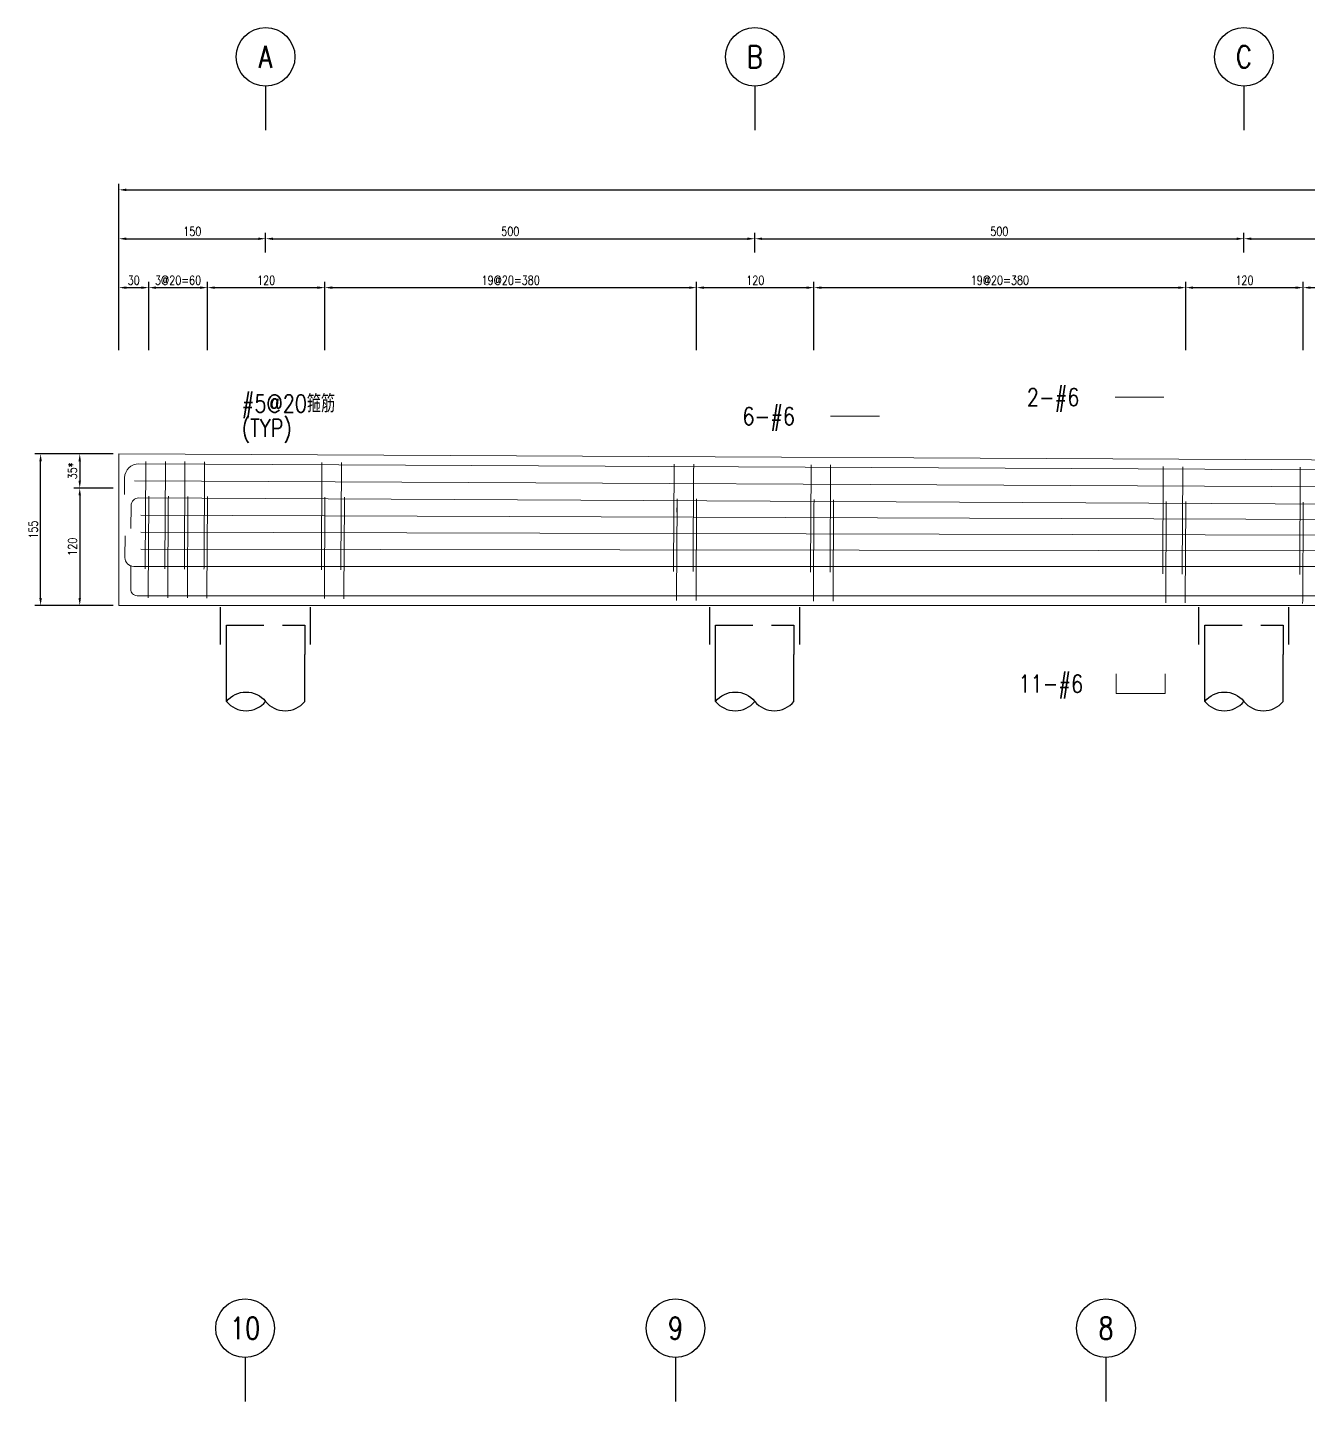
# Model space of a CAD drawing. Extents: x -4754 to 4976, y -19960 to 3841.
# Drawn here: x -359 to 951, y -12514 to -11109 of the extents above; entities that cross this region are included whole.
import ezdxf
from ezdxf.enums import TextEntityAlignment as Align

# ---------------------------------------------------------------- set-up
doc = ezdxf.new("R2010")
doc.units = 0
doc.header["$LTSCALE"] = 3
doc.linetypes.add('DASHED', pattern=[19.05, 12.7, -6.35])
doc.layers.get('0').update_dxf_attribs({"linetype": 'CONTINUOUS'})
doc.layers.add('HB_0', color=7, linetype='CONTINUOUS', transparency=0.5)
for name, color, linetype in [('HB_DIM', 1, 'CONTINUOUS'), ('HB_TXT_CTEXT', 2, 'CONTINUOUS'), ('鋼筋', 3, 'CONTINUOUS')]:
    doc.layers.add(name, color=color, linetype=linetype)
doc.styles.get("Standard").update_dxf_attribs({"font": 'ROMANS.shx', "width": 0.8, "bigfont": 'chineset.shx'})
doc.dimstyles.new('30', dxfattribs={"dimscale": 3, "dimtxt": 3, "dimasz": 2.5, "dimexe": 2, "dimexo": 2, "dimgap": 1, "dimtad": 1, "dimdsep": 46, "dimtxsty": 'Standard', "dimcen": 0, "dimclrd": 256, "dimclre": 256, "dimclrt": 2, "dimadec": 0, "dimazin": 0, "dimtfac": 1, "dimtix": 1, "dimtmove": 2, "dimatfit": 3, "dimfxl": 1, "dimtolj": 1, "dimtzin": 0, "dimarcsym": 0})

# ---------------------------------------------------------------- blocks, each defined once
blk = doc.blocks.new('pile_vertical')
at = {"color": 252, "linetype": 'DASHED'}
for p, q in [((-46, -40), (-46, 0)), ((46, -40), (46, 0))]:
    blk.add_line(p, q, dxfattribs=at)
at = {"linetype": 'Continuous'}
for p, q in [((-40, -98.1), (-40, -50)), ((40, -98.1), (40, -50))]:
    blk.add_line(p, q, dxfattribs=at)
at = {"color": 252, "linetype": 'DASHED'}
blk.add_lwpolyline([(-40, -50), (-40, -20), (40, -20), (40, -50)], dxfattribs=at)
at = {"linetype": 'Continuous'}
for points in [[(-40, -98.1, -0.48), (0, -98.1, 0.48), (40, -98.1, 0.48)], [(-40, -98.1, 0.48), (0, -98.1, 0.48)]]:
    blk.add_lwpolyline(points, format="xyb", dxfattribs=at)
blk = doc.blocks.new('line_guide')
at = {"color": 4, "linetype": 'Continuous'}
blk.add_line((0, 0), (0, -45), dxfattribs=at)
blk.add_circle((0, 30), 30, dxfattribs=at)
at = {"color": 4, "linetype": 'Continuous', "width": 0.8}
blk.add_attdef('A', text='', height=22.5, dxfattribs=at).set_placement((0, 30), align=Align.MIDDLE)
blk = doc.blocks.new('*D291')
at = {"layer": 'HB_DIM', "linetype": 'Continuous', "lineweight": -2}
for p, q in [((-271.4, -11544.8), (-311.4, -11544.8)), ((-305.4, -11552.3), (-305.4, -11572.3)), ((-271.4, -11579.8), (-311.4, -11579.8))]:
    blk.add_line(p, q, dxfattribs=at)
at = {"layer": 'HB_DIM'}
for points in [[(-304.2, -11552.3), (-306.7, -11552.3), (-305.4, -11544.8)], [(-306.7, -11572.3), (-304.2, -11572.3), (-305.4, -11579.8)]]:
    blk.add_solid(points, dxfattribs=at)
at = {"layer": 'HB_DIM', "color": 2, "linetype": 'Continuous', "insert": (-312.9, -11562.3), "char_height": 9, "attachment_point": 5, "rotation": 90}
blk.add_mtext('\\A1;35*', dxfattribs=at)
blk = doc.blocks.new('*D292')
at = {"layer": 'HB_DIM', "linetype": 'Continuous', "lineweight": -2}
for p, q in [((-271.4, -11579.8), (-311.4, -11579.8)), ((-305.4, -11587.3), (-305.4, -11692.3)), ((-271.4, -11699.8), (-311.4, -11699.8))]:
    blk.add_line(p, q, dxfattribs=at)
at = {"layer": 'HB_DIM'}
for points in [[(-304.2, -11587.3), (-306.7, -11587.3), (-305.4, -11579.8)], [(-306.7, -11692.3), (-304.2, -11692.3), (-305.4, -11699.8)]]:
    blk.add_solid(points, dxfattribs=at)
at = {"layer": 'HB_DIM', "color": 2, "linetype": 'Continuous', "insert": (-312.9, -11639.8), "char_height": 9, "attachment_point": 5, "rotation": 90}
blk.add_mtext('\\A1;120', dxfattribs=at)
blk = doc.blocks.new('*D293')
at = {"layer": 'HB_DIM', "linetype": 'Continuous', "lineweight": -2}
for p, q in [((-265.4, -11438.8), (-265.4, -11368.8)), ((-257.9, -11374.8), (-242.4, -11374.8)), ((-234.9, -11438.8), (-234.9, -11368.8))]:
    blk.add_line(p, q, dxfattribs=at)
at = {"layer": 'HB_DIM'}
for points in [[(-257.9, -11373.6), (-257.9, -11376.1), (-265.4, -11374.8)], [(-242.4, -11376.1), (-242.4, -11373.6), (-234.9, -11374.8)]]:
    blk.add_solid(points, dxfattribs=at)
at = {"layer": 'HB_DIM', "color": 2, "linetype": 'Continuous', "insert": (-250.2, -11367.3), "char_height": 9, "attachment_point": 5, "rotation": 0}
blk.add_mtext('\\A1;30', dxfattribs=at)
blk = doc.blocks.new('*D294')
at = {"layer": 'HB_DIM', "linetype": 'Continuous', "lineweight": -2}
for p, q in [((-234.9, -11438.8), (-234.9, -11368.8)), ((-227.4, -11374.8), (-182.4, -11374.8)), ((-174.9, -11438.8), (-174.9, -11368.8))]:
    blk.add_line(p, q, dxfattribs=at)
at = {"layer": 'HB_DIM'}
for points in [[(-227.4, -11373.6), (-227.4, -11376.1), (-234.9, -11374.8)], [(-182.4, -11376.1), (-182.4, -11373.6), (-174.9, -11374.8)]]:
    blk.add_solid(points, dxfattribs=at)
at = {"layer": 'HB_DIM', "color": 2, "linetype": 'Continuous', "insert": (-204.9, -11367.3), "char_height": 9, "attachment_point": 5, "rotation": 0}
blk.add_mtext('\\A1;3@20=60', dxfattribs=at)
blk = doc.blocks.new('*D295')
at = {"layer": 'HB_DIM', "linetype": 'Continuous', "lineweight": -2}
for p, q in [((-174.9, -11438.8), (-174.9, -11368.8)), ((-167.4, -11374.8), (-62.4, -11374.8)), ((-54.9, -11438.8), (-54.9, -11368.8))]:
    blk.add_line(p, q, dxfattribs=at)
at = {"layer": 'HB_DIM'}
for points in [[(-167.4, -11373.6), (-167.4, -11376.1), (-174.9, -11374.8)], [(-62.4, -11376.1), (-62.4, -11373.6), (-54.9, -11374.8)]]:
    blk.add_solid(points, dxfattribs=at)
at = {"layer": 'HB_DIM', "color": 2, "linetype": 'Continuous', "insert": (-114.9, -11367.3), "char_height": 9, "attachment_point": 5, "rotation": 0}
blk.add_mtext('\\A1;120', dxfattribs=at)
blk = doc.blocks.new('*D296')
at = {"layer": 'HB_DIM', "linetype": 'Continuous', "lineweight": -2}
for p, q in [((-54.9, -11438.8), (-54.9, -11368.8)), ((-47.4, -11374.8), (317.6, -11374.8)), ((325.1, -11438.8), (325.1, -11368.8))]:
    blk.add_line(p, q, dxfattribs=at)
at = {"layer": 'HB_DIM'}
for points in [[(-47.4, -11373.6), (-47.4, -11376.1), (-54.9, -11374.8)], [(317.6, -11376.1), (317.6, -11373.6), (325.1, -11374.8)]]:
    blk.add_solid(points, dxfattribs=at)
at = {"layer": 'HB_DIM', "color": 2, "linetype": 'Continuous', "insert": (135.1, -11367.3), "char_height": 9, "attachment_point": 5, "rotation": 0}
blk.add_mtext('\\A1;19@20=380', dxfattribs=at)
blk = doc.blocks.new('*D297')
at = {"layer": 'HB_DIM', "linetype": 'Continuous', "lineweight": -2}
for p, q in [((325.1, -11438.8), (325.1, -11368.8)), ((332.6, -11374.8), (437.6, -11374.8)), ((445.1, -11438.8), (445.1, -11368.8))]:
    blk.add_line(p, q, dxfattribs=at)
at = {"layer": 'HB_DIM'}
for points in [[(332.6, -11373.6), (332.6, -11376.1), (325.1, -11374.8)], [(437.6, -11376.1), (437.6, -11373.6), (445.1, -11374.8)]]:
    blk.add_solid(points, dxfattribs=at)
at = {"layer": 'HB_DIM', "color": 2, "linetype": 'Continuous', "insert": (385.1, -11367.3), "char_height": 9, "attachment_point": 5, "rotation": 0}
blk.add_mtext('\\A1;120', dxfattribs=at)
blk = doc.blocks.new('*D298')
at = {"layer": 'HB_DIM', "linetype": 'Continuous', "lineweight": -2}
for p, q in [((445.1, -11438.8), (445.1, -11368.8)), ((452.6, -11374.8), (817.6, -11374.8)), ((825.1, -11438.8), (825.1, -11368.8))]:
    blk.add_line(p, q, dxfattribs=at)
at = {"layer": 'HB_DIM'}
for points in [[(452.6, -11373.6), (452.6, -11376.1), (445.1, -11374.8)], [(817.6, -11376.1), (817.6, -11373.6), (825.1, -11374.8)]]:
    blk.add_solid(points, dxfattribs=at)
at = {"layer": 'HB_DIM', "color": 2, "linetype": 'Continuous', "insert": (635.1, -11367.3), "char_height": 9, "attachment_point": 5, "rotation": 0}
blk.add_mtext('\\A1;19@20=380', dxfattribs=at)
blk = doc.blocks.new('*D299')
at = {"layer": 'HB_DIM', "linetype": 'Continuous', "lineweight": -2}
for p, q in [((825.1, -11438.8), (825.1, -11368.8)), ((832.6, -11374.8), (937.6, -11374.8)), ((945.1, -11438.8), (945.1, -11368.8))]:
    blk.add_line(p, q, dxfattribs=at)
at = {"layer": 'HB_DIM'}
for points in [[(832.6, -11373.6), (832.6, -11376.1), (825.1, -11374.8)], [(937.6, -11376.1), (937.6, -11373.6), (945.1, -11374.8)]]:
    blk.add_solid(points, dxfattribs=at)
at = {"layer": 'HB_DIM', "color": 2, "linetype": 'Continuous', "insert": (885.1, -11367.3), "char_height": 9, "attachment_point": 5, "rotation": 0}
blk.add_mtext('\\A1;120', dxfattribs=at)
blk = doc.blocks.new('*D300')
at = {"layer": 'HB_DIM', "linetype": 'Continuous', "lineweight": -2}
for p, q in [((945.1, -11438.8), (945.1, -11368.8)), ((952.6, -11374.8), (1317.5, -11374.8)), ((1325, -11438.8), (1325, -11368.8))]:
    blk.add_line(p, q, dxfattribs=at)
at = {"layer": 'HB_DIM'}
for points in [[(952.6, -11373.6), (952.6, -11376.1), (945.1, -11374.8)], [(1317.5, -11376.1), (1317.5, -11373.6), (1325, -11374.8)]]:
    blk.add_solid(points, dxfattribs=at)
at = {"layer": 'HB_DIM', "color": 2, "linetype": 'Continuous', "insert": (1135.1, -11367.3), "char_height": 9, "attachment_point": 5, "rotation": 0}
blk.add_mtext('\\A1;19@20=380', dxfattribs=at)
blk = doc.blocks.new('*D308')
at = {"layer": 'HB_DIM', "linetype": 'Continuous', "lineweight": -2}
for p, q in [((-265.4, -11438.8), (-265.4, -11268.8)), ((-257.9, -11274.8), (2707.1, -11274.8)), ((2714.6, -11453.8), (2714.6, -11268.8))]:
    blk.add_line(p, q, dxfattribs=at)
at = {"layer": 'HB_DIM'}
for points in [[(-257.9, -11273.6), (-257.9, -11276.1), (-265.4, -11274.8)], [(2707.1, -11276.1), (2707.1, -11273.6), (2714.6, -11274.8)]]:
    blk.add_solid(points, dxfattribs=at)
at = {"layer": 'HB_DIM', "color": 2, "linetype": 'Continuous', "insert": (1224.6, -11267.3), "char_height": 9, "attachment_point": 5, "rotation": 0}
blk.add_mtext('\\A1;2980', dxfattribs=at)
blk = doc.blocks.new('*D309')
at = {"layer": 'HB_DIM', "linetype": 'Continuous', "lineweight": -2}
for p, q in [((-265.4, -11438.8), (-265.4, -11318.8)), ((-115.4, -11338.8), (-115.4, -11318.8)), ((-257.9, -11324.8), (-122.9, -11324.8))]:
    blk.add_line(p, q, dxfattribs=at)
at = {"layer": 'HB_DIM'}
for points in [[(-257.9, -11323.6), (-257.9, -11326.1), (-265.4, -11324.8)], [(-122.9, -11326.1), (-122.9, -11323.6), (-115.4, -11324.8)]]:
    blk.add_solid(points, dxfattribs=at)
at = {"layer": 'HB_DIM', "color": 2, "linetype": 'Continuous', "insert": (-190.4, -11317.3), "char_height": 9, "attachment_point": 5, "rotation": 0}
blk.add_mtext('\\A1;150', dxfattribs=at)
blk = doc.blocks.new('*D310')
at = {"layer": 'HB_DIM', "linetype": 'Continuous', "lineweight": -2}
for p, q in [((-115.4, -11338.8), (-115.4, -11318.8)), ((384.6, -11338.8), (384.6, -11318.8)), ((-107.9, -11324.8), (377.1, -11324.8))]:
    blk.add_line(p, q, dxfattribs=at)
at = {"layer": 'HB_DIM'}
for points in [[(-107.9, -11323.6), (-107.9, -11326.1), (-115.4, -11324.8)], [(377.1, -11326.1), (377.1, -11323.6), (384.6, -11324.8)]]:
    blk.add_solid(points, dxfattribs=at)
at = {"layer": 'HB_DIM', "color": 2, "linetype": 'Continuous', "insert": (134.6, -11317.3), "char_height": 9, "attachment_point": 5, "rotation": 0}
blk.add_mtext('\\A1;500', dxfattribs=at)
blk = doc.blocks.new('*D311')
at = {"layer": 'HB_DIM', "linetype": 'Continuous', "lineweight": -2}
for p, q in [((384.6, -11338.8), (384.6, -11318.8)), ((884.6, -11338.8), (884.6, -11318.8)), ((392.1, -11324.8), (877.1, -11324.8))]:
    blk.add_line(p, q, dxfattribs=at)
at = {"layer": 'HB_DIM'}
for points in [[(392.1, -11323.6), (392.1, -11326.1), (384.6, -11324.8)], [(877.1, -11326.1), (877.1, -11323.6), (884.6, -11324.8)]]:
    blk.add_solid(points, dxfattribs=at)
at = {"layer": 'HB_DIM', "color": 2, "linetype": 'Continuous', "insert": (634.6, -11317.3), "char_height": 9, "attachment_point": 5, "rotation": 0}
blk.add_mtext('\\A1;500', dxfattribs=at)
blk = doc.blocks.new('*D312')
at = {"layer": 'HB_DIM', "linetype": 'Continuous', "lineweight": -2}
for p, q in [((884.6, -11338.8), (884.6, -11318.8)), ((1384.6, -11338.8), (1384.6, -11318.8)), ((892.1, -11324.8), (1377.1, -11324.8))]:
    blk.add_line(p, q, dxfattribs=at)
at = {"layer": 'HB_DIM'}
for points in [[(892.1, -11323.6), (892.1, -11326.1), (884.6, -11324.8)], [(1377.1, -11326.1), (1377.1, -11323.6), (1384.6, -11324.8)]]:
    blk.add_solid(points, dxfattribs=at)
at = {"layer": 'HB_DIM', "color": 2, "linetype": 'Continuous', "insert": (1134.6, -11317.3), "char_height": 9, "attachment_point": 5, "rotation": 0}
blk.add_mtext('\\A1;500', dxfattribs=at)
blk = doc.blocks.new('*D316')
at = {"layer": 'HB_DIM', "linetype": 'Continuous', "lineweight": -2}
for p, q in [((-281.4, -11544.8), (-351.4, -11544.8)), ((-345.4, -11692.3), (-345.4, -11552.3)), ((-281.4, -11699.8), (-351.4, -11699.8))]:
    blk.add_line(p, q, dxfattribs=at)
at = {"layer": 'HB_DIM'}
for points in [[(-344.2, -11552.3), (-346.7, -11552.3), (-345.4, -11544.8)], [(-346.7, -11692.3), (-344.2, -11692.3), (-345.4, -11699.8)]]:
    blk.add_solid(points, dxfattribs=at)
at = {"layer": 'HB_DIM', "color": 2, "linetype": 'Continuous', "insert": (-352.9, -11622.3), "char_height": 9, "attachment_point": 5, "rotation": 90}
blk.add_mtext('\\A1;155', dxfattribs=at)

msp = doc.modelspace()

# ---------------------------------------------------------------- linework, layer by layer
at = {"layer": 'HB_0', "lineweight": 5}
msp.add_lwpolyline([(-265.427, -11699.802), (-265.427, -11544.802), (2714.573, -11559.802), (2714.573, -11699.802), (-265.427, -11699.802)], dxfattribs=at)
at = {"layer": 'HB_DIM', "color": 1, "linetype": 'Continuous'}
for points in [[(-217.869, -11553.404, 0, 1.25, 0), (-207.869, -11543.404, 0, 0, 0), (-157.869, -11493.404, 0, 0, 0), (-139.869, -11493.404, 0, 0, 0)], [(-214.868, -11588.951, 0, 1.25, 0), (-207.193, -11576.085, 0, 0, 0), (-157.869, -11493.404, 0, 0, 0), (-139.869, -11493.404, 0, 0, 0)], [(634.835, -11576.833, 0, 1.25, 0), (634.835, -11561.833, 0, 0, 0), (634.835, -11486.833, 0, 0, 0), (652.835, -11486.833, 0, 0, 0)], [(344.142, -11626.359, 0, 1.25, 0), (344.142, -11611.359, 0, 0, 0), (344.142, -11506.359, 0, 0, 0), (362.142, -11506.359, 0, 0, 0)], [(344.142, -11643.104, 0, 1.25, 0), (344.142, -11628.104, 0, 0, 0), (344.142, -11506.359, 0, 0, 0), (362.142, -11506.359, 0, 0, 0)], [(344.142, -11609.614, 0, 1.25, 0), (344.142, -11594.614, 0, 0, 0), (344.142, -11506.359, 0, 0, 0), (362.142, -11506.359, 0, 0, 0)], [(931.051, -11595.823, 0, 1.25, 0), (931.051, -11580.823, 0, 0, 0), (931.051, -11505.823, 0, 0, 0), (949.051, -11505.823, 0, 0, 0)], [(929.798, -11659.808, 0, 1.25, 0), (929.798, -11674.808, 0, 0, 0), (929.798, -11749.808, 0, 0, 0), (947.798, -11749.808, 0, 0, 0)], [(636.132, -11689.826, 0, 1.25, 0), (636.132, -11704.826, 0, 0, 0), (636.132, -11779.826, 0, 0, 0), (654.132, -11779.826, 0, 0, 0)]]:
    msp.add_lwpolyline(points, format="xyseb", dxfattribs=at)
at = {"layer": 'HB_TXT_CTEXT', "lineweight": 5}
for p, q in [((752.835, -11486.833, -72), (802.835, -11486.833, -72)), ((462.142, -11506.359, 84), (512.142, -11506.359, 84))]:
    msp.add_line(p, q, dxfattribs=at)
msp.add_polyline3d([(754.132, -11769.826, -84), (754.132, -11789.826, -84), (804.132, -11789.826, -84), (804.132, -11769.826, -84)], dxfattribs=at)
at = {"layer": '鋼筋', "lineweight": 5}
for p, q in [((-244.987, -11554.905, -72), (2694.033, -11569.698, -72)), ((-244.987, -11554.905, -56.4), (2694.033, -11569.698, -56.4)), ((-244.987, -11554.905, -40.8), (2694.033, -11569.698, -40.8)), ((-244.987, -11554.905, -25.2), (2694.033, -11569.698, -25.2)), ((-244.987, -11554.905, -9.6), (2694.033, -11569.698, -9.6)), ((-244.987, -11554.905, 6), (2694.033, -11569.698, 6)), ((-244.987, -11554.905, 21.6), (2694.033, -11569.698, 21.6)), ((-244.987, -11554.905, 37.2), (2694.033, -11569.698, 37.2)), ((-244.987, -11554.905, 52.8), (2694.033, -11569.698, 52.8)), ((-244.987, -11554.905, 68.4), (2694.033, -11569.698, 68.4)), ((-244.987, -11554.905, 84), (2694.033, -11569.698, 84)), ((-237.885, -11556.538, 80.405), (-238.398, -11658.398, 80.405)), ((-238.398, -11658.398, -80.405), (-237.885, -11556.538, -80.405)), ((-237.933, -11566.078, 72.455), (-237.885, -11556.538, 72.455)), ((-237.885, -11556.538, -72.455), (-237.933, -11566.078, -72.455)), ((-217.885, -11556.639, 80.405), (-218.398, -11658.498, 80.405)), ((-218.398, -11658.498, -80.405), (-217.885, -11556.639, -80.405)), ((-217.933, -11566.179, 72.455), (-217.885, -11556.639, 72.455)), ((-217.885, -11556.639, -72.455), (-217.933, -11566.179, -72.455)), ((-197.886, -11556.74, 80.405), (-198.398, -11658.599, 80.405)), ((-198.398, -11658.599, -80.405), (-197.886, -11556.74, -80.405)), ((-197.934, -11566.28, 72.455), (-197.886, -11556.74, 72.455)), ((-197.886, -11556.74, -72.455), (-197.934, -11566.28, -72.455)), ((-177.886, -11556.84, 80.405), (-178.399, -11658.7, 80.405)), ((-178.399, -11658.7, -80.405), (-177.886, -11556.84, -80.405)), ((-177.934, -11566.38, 72.455), (-177.886, -11556.84, 72.455)), ((-177.886, -11556.84, -72.455), (-177.934, -11566.38, -72.455)), ((-57.887, -11557.444, 80.405), (-58.4, -11659.304, 80.405)), ((-58.4, -11659.304, -80.405), (-57.887, -11557.444, -80.405)), ((-57.935, -11566.984, 72.455), (-57.887, -11557.444, 72.455)), ((-57.887, -11557.444, -72.455), (-57.935, -11566.984, -72.455)), ((-37.888, -11557.545, 80.405), (-38.4, -11659.404, 80.405)), ((-38.4, -11659.404, -80.405), (-37.888, -11557.545, -80.405)), ((-37.936, -11567.085, 72.455), (-37.888, -11557.545, 72.455)), ((-37.888, -11557.545, -72.455), (-37.936, -11567.085, -72.455)), ((302.108, -11559.257, 80.405), (301.595, -11661.116, 80.405)), ((301.595, -11661.116, -80.405), (302.108, -11559.257, -80.405)), ((302.06, -11568.796, 72.455), (302.108, -11559.257, 72.455)), ((302.108, -11559.257, -72.455), (302.06, -11568.796, -72.455)), ((322.108, -11559.357, 80.405), (321.595, -11661.217, 80.405)), ((321.595, -11661.217, -80.405), (322.108, -11559.357, -80.405)), ((322.06, -11568.897, 72.455), (322.108, -11559.357, 72.455)), ((322.108, -11559.357, -72.455), (322.06, -11568.897, -72.455)), ((442.106, -11559.961, 80.405), (441.594, -11661.821, 80.405)), ((441.594, -11661.821, -80.405), (442.106, -11559.961, -80.405)), ((442.058, -11569.501, 72.455), (442.106, -11559.961, 72.455)), ((442.106, -11559.961, -72.455), (442.058, -11569.501, -72.455)), ((462.106, -11560.062, 80.405), (461.593, -11661.921, 80.405)), ((461.593, -11661.921, -80.405), (462.106, -11560.062, -80.405)), ((462.058, -11569.602, 72.455), (462.106, -11560.062, 72.455)), ((462.106, -11560.062, -72.455), (462.058, -11569.602, -72.455)), ((802.102, -11561.773, 80.405), (801.589, -11663.633, 80.405)), ((801.589, -11663.633, -80.405), (802.102, -11561.773, -80.405)), ((802.054, -11571.313, 72.455), (802.102, -11561.773, 72.455)), ((802.102, -11561.773, -72.455), (802.054, -11571.313, -72.455)), ((822.101, -11561.874, 80.405), (821.589, -11663.733, 80.405)), ((821.589, -11663.733, -80.405), (822.101, -11561.874, -80.405)), ((822.053, -11571.414, 72.455), (822.101, -11561.874, 72.455)), ((822.101, -11561.874, -72.455), (822.053, -11571.414, -72.455)), ((942.1, -11562.478, 80.405), (941.587, -11664.337, 80.405)), ((941.587, -11664.337, -80.405), (942.1, -11562.478, -80.405)), ((942.052, -11572.018, 72.455), (942.1, -11562.478, 72.455)), ((942.1, -11562.478, -72.455), (942.052, -11572.018, -72.455)), ((-259.636, -11586.441, -72), (-259.55, -11569.321, -72)), ((-259.636, -11586.441, -56.4), (-259.55, -11569.321, -56.4)), ((-259.636, -11586.441, -40.8), (-259.55, -11569.321, -40.8)), ((-259.636, -11586.441, -25.2), (-259.55, -11569.321, -25.2)), ((-259.636, -11586.441, -9.6), (-259.55, -11569.321, -9.6)), ((-259.636, -11586.441, 6), (-259.55, -11569.321, 6)), ((-259.636, -11586.441, 21.6), (-259.55, -11569.321, 21.6)), ((-259.636, -11586.441, 37.2), (-259.55, -11569.321, 37.2)), ((-259.636, -11586.441, 52.8), (-259.55, -11569.321, 52.8)), ((-259.636, -11586.441, 68.4), (-259.55, -11569.321, 68.4)), ((-259.636, -11586.441, 84), (-259.55, -11569.321, 84)), ((-249.565, -11572.382, -72), (2698.435, -11587.221, -72)), ((-249.565, -11572.382, 84), (2698.435, -11587.221, 84)), ((-245.103, -11589.902, -84), (2695.282, -11604.703, -84)), ((-245.103, -11589.902, -67.2), (2695.282, -11604.703, -67.2)), ((-245.103, -11589.902, -50.4), (2695.282, -11604.703, -50.4)), ((-245.103, -11589.902, -33.6), (2695.282, -11604.703, -33.6)), ((-245.103, -11589.902, -16.8), (2695.282, -11604.703, -16.8)), ((-245.103, -11589.902), (2695.282, -11604.703)), ((-245.103, -11589.902, 16.8), (2695.282, -11604.703, 16.8)), ((-245.103, -11589.902, 33.6), (2695.282, -11604.703, 33.6)), ((-245.103, -11589.902, 50.4), (2695.282, -11604.703, 50.4)), ((-245.103, -11589.902, 67.2), (2695.282, -11604.703, 67.2)), ((-245.103, -11589.902, 84), (2695.282, -11604.703, 84)), ((-253.03, -11620.973, -84), (-252.912, -11597.633, -84)), ((-253.03, -11620.973, -67.2), (-252.912, -11597.633, -67.2)), ((-253.03, -11620.973, -50.4), (-252.912, -11597.633, -50.4)), ((-253.03, -11620.973, -33.6), (-252.912, -11597.633, -33.6)), ((-253.03, -11620.973, -16.8), (-252.912, -11597.633, -16.8)), ((-253.03, -11620.973), (-252.912, -11597.633)), ((-253.03, -11620.973, 16.8), (-252.912, -11597.633, 16.8)), ((-253.03, -11620.973, 33.6), (-252.912, -11597.633, 33.6)), ((-253.03, -11620.973, 50.4), (-252.912, -11597.633, 50.4)), ((-253.03, -11620.973, 67.2), (-252.912, -11597.633, 67.2)), ((-253.03, -11620.973, 84), (-252.912, -11597.633, 84)), ((-234.884, -11592.086, 85.905), (-235.367, -11687.943, 85.905)), ((-235.367, -11687.943, -85.905), (-234.884, -11592.086, -85.905)), ((-234.932, -11601.626, 77.955), (-234.884, -11592.086, 77.955)), ((-234.884, -11592.086, -77.955), (-234.932, -11601.626, -77.955)), ((-214.884, -11592.186, 85.905), (-215.367, -11688.044, 85.905)), ((-215.367, -11688.044, -85.905), (-214.884, -11592.186, -85.905)), ((-214.932, -11601.726, 77.955), (-214.884, -11592.186, 77.955)), ((-214.884, -11592.186, -77.955), (-214.932, -11601.726, -77.955)), ((-194.885, -11592.287, 85.905), (-195.367, -11688.145, 85.905)), ((-195.367, -11688.145, -85.905), (-194.885, -11592.287, -85.905)), ((-194.933, -11601.827, 77.955), (-194.885, -11592.287, 77.955)), ((-194.885, -11592.287, -77.955), (-194.933, -11601.827, -77.955)), ((-174.885, -11592.388, 85.905), (-175.367, -11688.245, 85.905)), ((-175.367, -11688.245, -85.905), (-174.885, -11592.388, -85.905)), ((-174.933, -11601.928, 77.955), (-174.885, -11592.388, 77.955)), ((-174.885, -11592.388, -77.955), (-174.933, -11601.928, -77.955)), ((-54.886, -11592.992, 85.905), (-55.369, -11688.849, 85.905)), ((-55.369, -11688.849, -85.905), (-54.886, -11592.992, -85.905)), ((-54.934, -11602.532, 77.955), (-54.886, -11592.992, 77.955)), ((-54.886, -11592.992, -77.955), (-54.934, -11602.532, -77.955)), ((-34.887, -11593.092, 85.905), (-35.369, -11688.95, 85.905)), ((-35.369, -11688.95, -85.905), (-34.887, -11593.092, -85.905)), ((-34.935, -11602.632, 77.955), (-34.887, -11593.092, 77.955)), ((-34.887, -11593.092, -77.955), (-34.935, -11602.632, -77.955)), ((305.109, -11594.804, 85.905), (304.627, -11690.661, 85.905)), ((304.627, -11690.661, -85.905), (305.109, -11594.804, -85.905)), ((305.061, -11604.344, 77.955), (305.109, -11594.804, 77.955)), ((305.109, -11594.804, -77.955), (305.061, -11604.344, -77.955)), ((325.109, -11594.904, 85.905), (324.626, -11690.762, 85.905)), ((324.626, -11690.762, -85.905), (325.109, -11594.904, -85.905)), ((325.061, -11604.444, 77.955), (325.109, -11594.904, 77.955)), ((325.109, -11594.904, -77.955), (325.061, -11604.444, -77.955)), ((445.107, -11595.508, 85.905), (444.625, -11691.366, 85.905)), ((444.625, -11691.366, -85.905), (445.107, -11595.508, -85.905)), ((445.059, -11605.048, 77.955), (445.107, -11595.508, 77.955)), ((445.107, -11595.508, -77.955), (445.059, -11605.048, -77.955)), ((465.107, -11595.609, 85.905), (464.625, -11691.467, 85.905)), ((464.625, -11691.467, -85.905), (465.107, -11595.609, -85.905)), ((465.059, -11605.149, 77.955), (465.107, -11595.609, 77.955)), ((465.107, -11595.609, -77.955), (465.059, -11605.149, -77.955)), ((805.103, -11597.321, 85.905), (804.62, -11693.178, 85.905)), ((804.62, -11693.178, -85.905), (805.103, -11597.321, -85.905)), ((805.055, -11606.86, 77.955), (805.103, -11597.321, 77.955)), ((805.103, -11597.321, -77.955), (805.055, -11606.86, -77.955)), ((825.103, -11597.421, 85.905), (824.62, -11693.279, 85.905)), ((824.62, -11693.279, -85.905), (825.103, -11597.421, -85.905)), ((825.055, -11606.961, 77.955), (825.103, -11597.421, 77.955)), ((825.103, -11597.421, -77.955), (825.055, -11606.961, -77.955)), ((945.101, -11598.025, 85.905), (944.619, -11693.883, 85.905)), ((944.619, -11693.883, -85.905), (945.101, -11598.025, -85.905)), ((945.053, -11607.565, 77.955), (945.101, -11598.025, 77.955)), ((945.101, -11598.025, -77.955), (945.053, -11607.565, -77.955)), ((-242.961, -11607.406, -84), (2692.983, -11618.449, -84)), ((-242.961, -11607.406, 84), (2692.983, -11618.449, 84)), ((-259.068, -11628.563, -84), (-259.18, -11650.897, -84)), ((-259.068, -11628.563, -67.2), (-259.18, -11650.897, -67.2)), ((-259.068, -11628.563, -50.4), (-259.18, -11650.897, -50.4)), ((-259.068, -11628.563, -33.6), (-259.18, -11650.897, -33.6)), ((-259.068, -11628.563, -16.8), (-259.18, -11650.897, -16.8)), ((-259.068, -11628.563), (-259.18, -11650.897)), ((-259.068, -11628.563, 16.8), (-259.18, -11650.897, 16.8)), ((-259.068, -11628.563, 33.6), (-259.18, -11650.897, 33.6)), ((-259.068, -11628.563, 50.4), (-259.18, -11650.897, 50.4)), ((-259.068, -11628.563, 67.2), (-259.18, -11650.897, 67.2)), ((-259.068, -11628.563, 84), (-259.18, -11650.897, 84)), ((-243.049, -11624.898, -84), (2692.906, -11632.206, -84)), ((-243.049, -11624.898, 84), (2692.906, -11632.206, 84)), ((-243.137, -11642.39, -84), (2692.825, -11645.964, -84)), ((-243.137, -11642.39, 84), (2692.825, -11645.964, 84)), ((-253.221, -11658.907, -84), (-253.343, -11683.143, -84)), ((-253.221, -11658.907, -67.2), (-253.343, -11683.143, -67.2)), ((-253.221, -11658.907, -50.4), (-253.343, -11683.143, -50.4)), ((-253.221, -11658.907, -33.6), (-253.343, -11683.143, -33.6)), ((-253.221, -11658.907, -16.8), (-253.343, -11683.143, -16.8)), ((-253.221, -11658.907), (-253.343, -11683.143)), ((-253.221, -11658.907, 16.8), (-253.343, -11683.143, 16.8)), ((-253.221, -11658.907, 33.6), (-253.343, -11683.143, 33.6)), ((-253.221, -11658.907, 50.4), (-253.343, -11683.143, 50.4)), ((-253.221, -11658.907, 67.2), (-253.343, -11683.143, 67.2)), ((-253.221, -11658.907, 84), (-253.343, -11683.143, 84)), ((-250.29, -11659.832, -84), (2699.93, -11659.772, -84)), ((-250.29, -11659.832, -67.2), (2699.93, -11659.772, -67.2)), ((-250.29, -11659.832, -50.4), (2699.93, -11659.772, -50.4)), ((-250.29, -11659.832, -33.6), (2699.93, -11659.772, -33.6)), ((-250.29, -11659.832, -16.8), (2699.93, -11659.772, -16.8)), ((-250.29, -11659.832), (2699.93, -11659.772)), ((-250.29, -11659.832, 16.8), (2699.93, -11659.772, 16.8)), ((-250.29, -11659.832, 33.6), (2699.93, -11659.772, 33.6)), ((-250.29, -11659.832, 50.4), (2699.93, -11659.772, 50.4)), ((-250.29, -11659.832, 67.2), (2699.93, -11659.772, 67.2)), ((-250.29, -11659.832, 84), (2699.93, -11659.772, 84)), ((-238.418, -11662.373, 76.43), (-238.418, -11662.373, -76.43)), ((-218.418, -11662.473, 76.43), (-218.418, -11662.473, -76.43)), ((-198.418, -11662.574, 76.43), (-198.418, -11662.574, -76.43)), ((-178.419, -11662.675, 76.43), (-178.419, -11662.675, -76.43)), ((-58.42, -11663.279, 76.43), (-58.42, -11663.279, -76.43)), ((-38.42, -11663.379, 76.43), (-38.42, -11663.379, -76.43)), ((301.575, -11665.091, 76.43), (301.575, -11665.091, -76.43)), ((321.575, -11665.191, 76.43), (321.575, -11665.191, -76.43)), ((441.574, -11665.796, 76.43), (441.574, -11665.796, -76.43)), ((461.573, -11665.896, 76.43), (461.573, -11665.896, -76.43)), ((801.569, -11667.608, 76.43), (801.569, -11667.608, -76.43)), ((821.569, -11667.708, 76.43), (821.569, -11667.708, -76.43)), ((941.567, -11668.312, 76.43), (941.567, -11668.312, -76.43)), ((-246.657, -11689.862, -84), (2695.973, -11689.742, -84)), ((-246.657, -11689.862, -67.2), (2695.973, -11689.742, -67.2)), ((-246.657, -11689.862, -50.4), (2695.973, -11689.742, -50.4)), ((-246.657, -11689.862, -33.6), (2695.973, -11689.742, -33.6)), ((-246.657, -11689.862, -16.8), (2695.973, -11689.742, -16.8)), ((-246.657, -11689.862), (2695.973, -11689.742)), ((-246.657, -11689.862, 16.8), (2695.973, -11689.742, 16.8)), ((-246.657, -11689.862, 33.6), (2695.973, -11689.742, 33.6)), ((-246.657, -11689.862, 50.4), (2695.973, -11689.742, 50.4)), ((-246.657, -11689.862, 67.2), (2695.973, -11689.742, 67.2)), ((-246.657, -11689.862, 84), (2695.973, -11689.742, 84)), ((-235.387, -11691.918, 81.93), (-235.387, -11691.918, -81.93)), ((-215.387, -11692.019, 81.93), (-215.387, -11692.019, -81.93)), ((-195.387, -11692.12, 81.93), (-195.387, -11692.12, -81.93)), ((-175.387, -11692.22, 81.93), (-175.387, -11692.22, -81.93)), ((-55.389, -11692.824, 81.93), (-55.389, -11692.824, -81.93)), ((-35.389, -11692.925, 81.93), (-35.389, -11692.925, -81.93)), ((304.607, -11694.636, 81.93), (304.607, -11694.636, -81.93)), ((324.606, -11694.737, 81.93), (324.606, -11694.737, -81.93)), ((444.605, -11695.341, 81.93), (444.605, -11695.341, -81.93)), ((464.605, -11695.442, 81.93), (464.605, -11695.442, -81.93)), ((804.6, -11697.153, 81.93), (804.6, -11697.153, -81.93)), ((824.6, -11697.254, 81.93), (824.6, -11697.254, -81.93)), ((944.599, -11697.858, 81.93), (944.599, -11697.858, -81.93))]:
    msp.add_line(p, q, dxfattribs=at)
at = {"layer": '鋼筋', "lineweight": 5, "extrusion": (0, 0, -1)}
for centre, radius, end in [((245.06, -11569.394, 72), 14.49, 90.288399), ((245.06, -11569.394, 56.4), 14.49, 90.288399), ((245.06, -11569.394, 40.8), 14.49, 90.288399), ((245.06, -11569.394, 25.2), 14.49, 90.288399), ((245.06, -11569.394, 9.6), 14.49, 90.288399), ((245.06, -11569.394, -6), 14.49, 90.288399), ((245.06, -11569.394, -21.6), 14.49, 90.288399), ((245.06, -11569.394, -37.2), 14.49, 90.288399), ((245.06, -11569.394, -52.8), 14.49, 90.288399), ((245.06, -11569.394, -68.4), 14.49, 90.288399), ((245.06, -11569.394, -84), 14.49, 90.288399), ((245.142, -11597.672, 84), 7.77, 90.288403), ((245.142, -11597.672, 67.2), 7.77, 90.288403), ((245.142, -11597.672, 50.4), 7.77, 90.288403), ((245.142, -11597.672, 33.6), 7.77, 90.288403), ((245.142, -11597.672, 16.8), 7.77, 90.288403), ((245.142, -11597.672), 7.77, 90.288403), ((245.142, -11597.672, -16.8), 7.77, 90.288403), ((245.142, -11597.672, -33.6), 7.77, 90.288403), ((245.142, -11597.672, -50.4), 7.77, 90.288403), ((245.142, -11597.672, -67.2), 7.77, 90.288403), ((245.142, -11597.672, -84), 7.77, 90.288403)]:
    msp.add_arc(centre, radius, 0.288399, end, dxfattribs=at)
at = {"layer": '鋼筋', "lineweight": 5, "extrusion": (0.999987, -0.005033, 0)}
for centre, start, end in [((-11557.589, 76.43, -179.712), 270, 90), ((-11557.589, -76.43, -179.712), 270, 90), ((-11557.589, 76.43, -159.712), 270, 90), ((-11557.589, -76.43, -159.712), 270, 90), ((-11557.589, 76.43, -139.712), 270, 90), ((-11557.589, -76.43, -139.712), 270, 90), ((-11557.589, 76.43, -119.712), 270, 90), ((-11557.589, -76.43, -119.712), 270, 90), ((-11557.589, 76.43, 0.288), 270, 90), ((-11557.589, -76.43, 0.288), 270, 90), ((-11557.589, 76.43, 20.288), 270, 90), ((-11557.589, -76.43, 20.288), 270, 90), ((-11557.589, 76.43, 360.288), 270, 90), ((-11557.589, -76.43, 360.288), 270, 90), ((-11557.589, 76.43, 380.288), 270, 90), ((-11557.589, -76.43, 380.288), 270, 90), ((-11557.589, 76.43, 500.288), 270, 90), ((-11557.589, -76.43, 500.288), 270, 90), ((-11557.589, 76.43, 520.288), 270, 90), ((-11557.589, -76.43, 520.288), 270, 90), ((-11557.589, 76.43, 860.288), 270, 90), ((-11557.589, -76.43, 860.288), 270, 90), ((-11557.589, 76.43, 880.288), 270, 90), ((-11557.589, -76.43, 880.288), 270, 90), ((-11557.589, 76.43, 1000.288), 270, 90), ((-11557.589, -76.43, 1000.288), 270, 90), ((-11593.121, 81.93, -176.532), 270, 90), ((-11593.121, -81.93, -176.532), 270, 90), ((-11593.121, 81.93, -156.532), 270, 90), ((-11593.121, -81.93, -156.532), 270, 90), ((-11593.121, 81.93, -136.532), 270, 90), ((-11593.121, -81.93, -136.532), 270, 90), ((-11593.121, 81.93, -116.532), 270, 90), ((-11593.121, -81.93, -116.532), 270, 90), ((-11593.121, 81.93, 3.468), 270, 90), ((-11593.121, -81.93, 3.468), 270, 90), ((-11593.121, 81.93, 23.468), 270, 90), ((-11593.121, -81.93, 23.468), 270, 90), ((-11593.121, 81.93, 363.468), 270, 90), ((-11593.121, -81.93, 363.468), 270, 90), ((-11593.121, 81.93, 383.468), 270, 90), ((-11593.121, -81.93, 383.468), 270, 90), ((-11593.121, 81.93, 503.468), 270, 90), ((-11593.121, -81.93, 503.468), 270, 90), ((-11593.121, 81.93, 523.468), 270, 90), ((-11593.121, -81.93, 523.468), 270, 90), ((-11593.121, 81.93, 863.468), 270, 90), ((-11593.121, -81.93, 863.468), 270, 90), ((-11593.121, 81.93, 883.468), 270, 90), ((-11593.121, -81.93, 883.468), 270, 90), ((-11593.121, 81.93, 1003.468), 270, 90), ((-11593.121, -81.93, 1003.468), 270, 90), ((-11659.45, 76.43, -179.712), 90, 180), ((-11659.45, -76.43, -179.712), 180, 270), ((-11659.45, 76.43, -159.712), 90, 180), ((-11659.45, -76.43, -159.712), 180, 270), ((-11659.45, 76.43, -139.712), 90, 180), ((-11659.45, -76.43, -139.712), 180, 270), ((-11659.45, 76.43, -119.712), 90, 180), ((-11659.45, -76.43, -119.712), 180, 270), ((-11659.45, 76.43, 0.288), 90, 180), ((-11659.45, -76.43, 0.288), 180, 270), ((-11659.45, 76.43, 20.288), 90, 180), ((-11659.45, -76.43, 20.288), 180, 270), ((-11659.45, 76.43, 360.288), 90, 180), ((-11659.45, -76.43, 360.288), 180, 270), ((-11659.45, 76.43, 380.288), 90, 180), ((-11659.45, -76.43, 380.288), 180, 270), ((-11659.45, 76.43, 500.288), 90, 180), ((-11659.45, -76.43, 500.288), 180, 270), ((-11659.45, 76.43, 520.288), 90, 180), ((-11659.45, -76.43, 520.288), 180, 270), ((-11659.45, 76.43, 860.288), 90, 180), ((-11659.45, -76.43, 860.288), 180, 270), ((-11659.45, 76.43, 880.288), 90, 180), ((-11659.45, -76.43, 880.288), 180, 270), ((-11659.45, 76.43, 1000.288), 90, 180), ((-11659.45, -76.43, 1000.288), 180, 270), ((-11688.98, 81.93, -176.532), 90, 180), ((-11688.98, -81.93, -176.532), 180, 270), ((-11688.98, 81.93, -156.532), 90, 180), ((-11688.98, -81.93, -156.532), 180, 270), ((-11688.98, 81.93, -136.532), 90, 180), ((-11688.98, -81.93, -136.532), 180, 270), ((-11688.98, 81.93, -116.532), 90, 180), ((-11688.98, -81.93, -116.532), 180, 270), ((-11688.98, 81.93, 3.468), 90, 180), ((-11688.98, -81.93, 3.468), 180, 270), ((-11688.98, 81.93, 23.468), 90, 180), ((-11688.98, -81.93, 23.468), 180, 270), ((-11688.98, 81.93, 363.468), 90, 180), ((-11688.98, -81.93, 363.468), 180, 270), ((-11688.98, 81.93, 383.468), 90, 180), ((-11688.98, -81.93, 383.468), 180, 270), ((-11688.98, 81.93, 503.468), 90, 180), ((-11688.98, -81.93, 503.468), 180, 270), ((-11688.98, 81.93, 523.468), 90, 180), ((-11688.98, -81.93, 523.468), 180, 270), ((-11688.98, 81.93, 863.468), 90, 180), ((-11688.98, -81.93, 863.468), 180, 270), ((-11688.98, 81.93, 883.468), 90, 180), ((-11688.98, -81.93, 883.468), 180, 270), ((-11688.98, 81.93, 1003.468), 90, 180), ((-11688.98, -81.93, 1003.468), 180, 270)]:
    msp.add_arc(centre, 3.975, start, end, dxfattribs=at)
at = {"layer": '鋼筋', "lineweight": 5}
for centre, radius, end in [((-250.29, -11650.942, -84), 8.89, 270.001166), ((-250.29, -11650.942, -67.2), 8.89, 270.001166), ((-250.29, -11650.942, -50.4), 8.89, 270.001166), ((-250.29, -11650.942, -33.6), 8.89, 270.001166), ((-250.29, -11650.942, -16.8), 8.89, 270.001166), ((-250.29, -11650.942), 8.89, 270.001166), ((-250.29, -11650.942, 16.8), 8.89, 270.001166), ((-250.29, -11650.942, 33.6), 8.89, 270.001166), ((-250.29, -11650.942, 50.4), 8.89, 270.001166), ((-250.29, -11650.942, 67.2), 8.89, 270.001166), ((-250.29, -11650.942, 84), 8.89, 270.001166), ((-246.658, -11683.177, -84), 6.685, 270.002342), ((-246.658, -11683.177, -67.2), 6.685, 270.002342), ((-246.658, -11683.177, -50.4), 6.685, 270.002342), ((-246.658, -11683.177, -33.6), 6.685, 270.002342), ((-246.658, -11683.177, -16.8), 6.685, 270.002342), ((-246.658, -11683.177), 6.685, 270.002342), ((-246.658, -11683.177, 16.8), 6.685, 270.002342), ((-246.658, -11683.177, 33.6), 6.685, 270.002342), ((-246.658, -11683.177, 50.4), 6.685, 270.002342), ((-246.658, -11683.177, 67.2), 6.685, 270.002342), ((-246.658, -11683.177, 84), 6.685, 270.002342)]:
    msp.add_arc(centre, radius, 179.711601, end, dxfattribs=at)

# ---------------------------------------------------------------- block references
at = {"layer": 'HB_0', "linetype": 'Continuous'}
for p, values in [((-115.427, -11168.802), {'A': 'A'}), ((384.573, -11168.802), {'A': 'B'}), ((884.573, -11168.802), {'A': 'C'}), ((-136.427, -12468.802), {'A': '10'}), ((303.573, -12468.802), {'A': '9'}), ((743.573, -12468.802), {'A': '8'})]:
    msp.add_blockref('line_guide', p, dxfattribs=at).add_auto_attribs(values)
for p in [(-115.427, -11699.802), (384.573, -11699.802), (884.573, -11699.802)]:
    msp.add_blockref('pile_vertical', p, dxfattribs=at)

# ---------------------------------------------------------------- texts
at = {"layer": 'HB_TXT_CTEXT', "linetype": 'Continuous', "width": 0.8}
for s, p in [(' 2-#6', (652.835, -11486.833, -72)), ('#5@20箍筋', (-139.869, -11493.404, 74.12)), ('(TYP)', (-139.869, -11518.404, 74.12)), (' 6-#6', (362.142, -11506.359, 84)), ('11-#6', (654.132, -11779.826, -84))]:
    msp.add_text(s, height=18, dxfattribs=at).set_placement(p, align=Align.MIDDLE_LEFT)

# ---------------------------------------------------------------- dimensions: what is measured, and where the dimension line sits
at = {"layer": 'HB_DIM', "linetype": 'Continuous'}
for base, p1, p2, angle, override, picture, middle in [((2714.573, -11274.802), (-265.427, -11444.802), (2714.573, -11459.802), 0, {"dimdec": 0, "dimpost": '<>'}, '*D308', (1224.573, -11267.302)), ((-115.427, -11324.802), (-265.427, -11444.802), (-115.427, -11344.802, -3953), 0, {"dimdec": 0, "dimpost": '<>'}, '*D309', (-190.427, -11317.302)), ((384.573, -11324.802), (-115.427, -11344.802, -3953), (384.573, -11344.802, -3453), 0, {"dimdec": 0, "dimpost": '<>'}, '*D310', (134.573, -11317.302)), ((884.573, -11324.802), (384.573, -11344.802, -3453), (884.573, -11344.802, -2953), 0, {"dimdec": 0, "dimpost": '<>'}, '*D311', (634.573, -11317.302)), ((1384.573, -11324.802), (884.573, -11344.802, -2953), (1384.573, -11344.802, -2453), 0, {"dimdec": 0, "dimpost": '<>'}, '*D312', (1134.573, -11317.302)), ((-234.932, -11374.802), (-265.427, -11444.802), (-234.932, -11444.802, 77.955), 0, {"dimdec": 0, "dimpost": '<>'}, '*D293', (-250.179, -11367.302)), ((-54.934, -11374.802), (-174.933, -11444.802, 77.955), (-54.934, -11444.802, 77.955), 0, {"dimdec": 0, "dimpost": '<>'}, '*D295', (-114.934, -11367.302)), ((445.059, -11374.802), (325.061, -11444.802, 77.955), (445.059, -11444.802, 77.955), 0, {"dimdec": 0, "dimpost": '<>'}, '*D297', (385.06, -11367.302)), ((945.053, -11374.802), (825.055, -11444.802, 77.955), (945.053, -11444.802, 77.955), 0, {"dimdec": 0, "dimpost": '<>'}, '*D299', (885.054, -11367.302)), ((-345.427, -11544.802), (-275.427, -11699.802), (-275.427, -11544.802), 90, {"dimtad": 4, "dimdec": 0, "dimpost": '<>'}, '*D316', (-352.927, -11622.302)), ((-305.427, -11699.802), (-265.427, -11579.802), (-265.427, -11699.802), 90, {"dimtad": 4, "dimdec": 0, "dimpost": '<>'}, '*D292', (-312.927, -11639.802))]:
    dim = msp.add_linear_dim(base=base, p1=p1, p2=p2, angle=angle, dimstyle='30', override=override, dxfattribs=at)
    dim.commit()
    dim.dimension.update_dxf_attribs({"geometry": picture, "text_midpoint": middle})
for base, p1, p2, angle, text, override, picture, middle in [((-174.933, -11374.802), (-234.932, -11444.802, 77.955), (-174.933, -11444.802, 77.955), 0, '3@20=<>', {"dimdec": 0, "dimpost": '<>'}, '*D294', (-204.932, -11367.302)), ((325.061, -11374.802), (-54.934, -11444.802, 77.955), (325.061, -11444.802, 77.955), 0, '19@20=<>', {"dimdec": 0, "dimpost": '<>'}, '*D296', (135.063, -11367.302)), ((825.055, -11374.802), (445.059, -11444.802, 77.955), (825.055, -11444.802, 77.955), 0, '19@20=<>', {"dimdec": 0, "dimpost": '<>'}, '*D298', (635.057, -11367.302)), ((1325.048, -11374.802), (945.053, -11444.802, 77.955), (1325.048, -11444.802, 77.955), 0, '19@20=<>', {"dimdec": 0, "dimpost": '<>'}, '*D300', (1135.051, -11367.302)), ((-305.427, -11579.802), (-265.427, -11544.802), (-265.427, -11579.802), 90, '<>*', {"dimtad": 4, "dimdec": 0, "dimpost": '<>'}, '*D291', (-312.927, -11562.302))]:
    dim = msp.add_linear_dim(base=base, p1=p1, p2=p2, angle=angle, text=text, dimstyle='30', override=override, dxfattribs=at)
    dim.commit()
    dim.dimension.update_dxf_attribs({"geometry": picture, "text_midpoint": middle})

doc.saveas('drawing.dxf')
